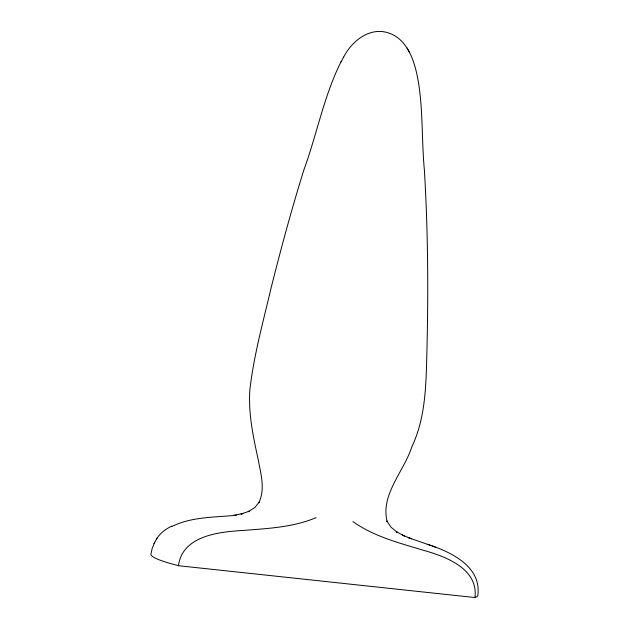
<?xml version="1.0" encoding="UTF-8"?>
<svg xmlns="http://www.w3.org/2000/svg" width="629" height="629" viewBox="0 0 629 629"><rect width="100%" height="100%" fill="white"/><g stroke="black" fill="none" stroke-linecap="round" stroke-linejoin="round"><path stroke-width="0.94" d="M154.71 542.284L152.124 548.59L150.897 554.275A164.782 14.365 7.2 0 0 170.498 563.553L178.416 565.707L474.966 597.55C478.527 568.474 445.269 556.327 422.672 550.068C398.676 542.796 373.61 536.356 352.924 521.59M178.416 565.707C182.402 536.364 217.327 532.063 241.151 530.577C266.397 528.596 292.485 527.582 316.128 517.643M341.052 61.736C323.896 95.978 316.992 134.071 303.886 169.869C291.809 208.624 281.179 247.818 271.288 287.186C263.347 321.112 253.896 354.905 249.87 389.587C248.227 413.127 253.094 436.432 258.142 459.288C260.658 473.37 265.54 489.008 258.857 502.657L259.14 502.139L254.91 507.446L248.211 511.731L249.241 511.228L240.954 514.027L242.865 513.586L233.524 515.3M343.481 57.412C351.241 41.836 368.476 27.542 386.67 32.386C408.197 38.102 415.187 62.931 418.419 82.257C423.168 111.404 421.611 141.061 424.402 170.388C428.145 232.848 428.428 295.496 426.745 358.035C425.943 388.085 425.031 419.04 411.869 446.747C404.18 471.113 380.238 494.63 387.165 521.59L386.835 520.985L390.979 527.188L397.442 532.464L396.309 531.662L404.392 536.026L402.316 535.051L411.397 538.754L408.205 537.575L431.313 545.697M156.456 539.25C159.868 533.243 165.686 528.973 171.851 526.08M340.879 62.043L343.638 57.121M153.995 543.598L157.171 537.952M171.489 526.677C191.554 516.574 214.67 517.463 236.488 515.23M474.966 597.55L477.159 596.481A164.782 14.365 7.2 0 0 477.883 595.152C481.507 565.982 450.293 551.727 427.406 544.25M432.217 546.035L436.314 547.552M409.503 52.411L407.097 48.126"/></g></svg>
